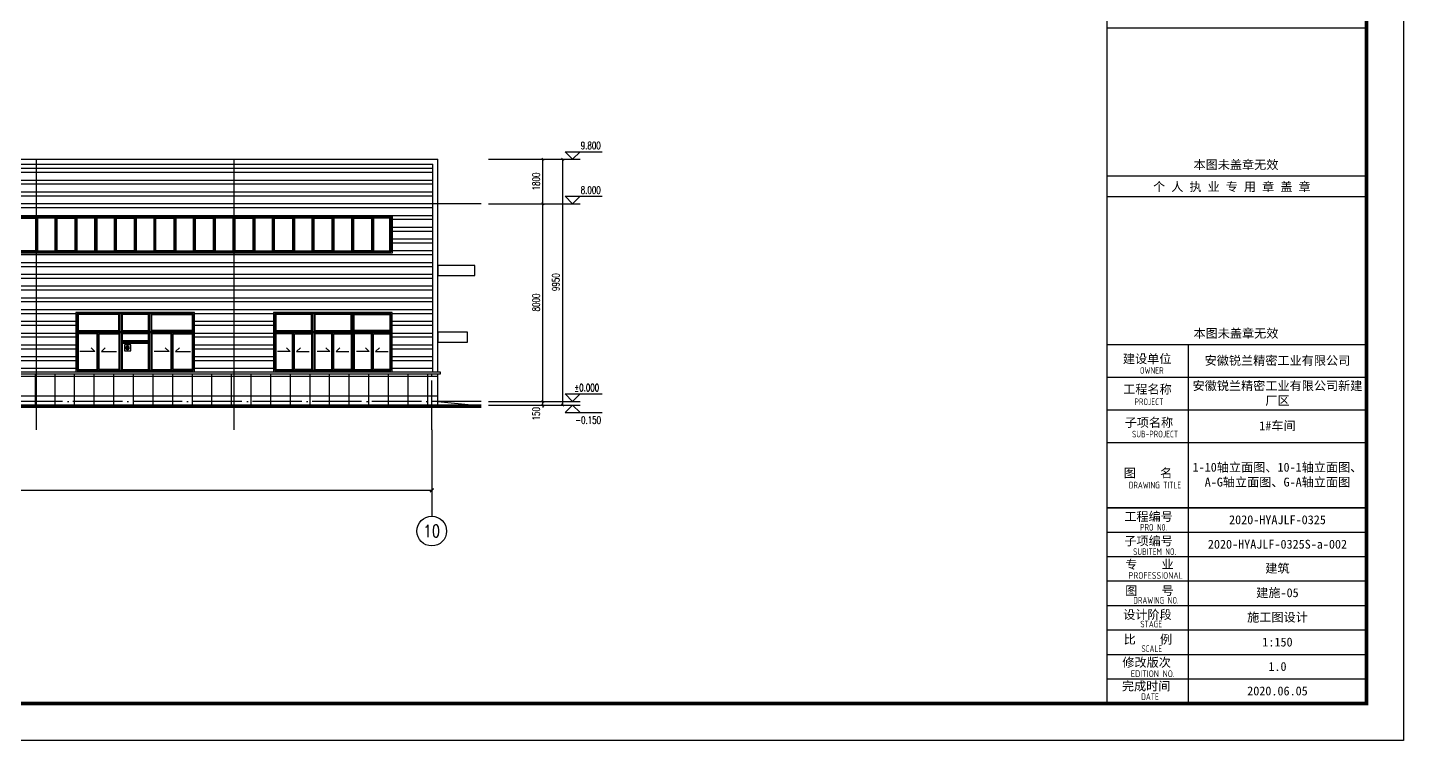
# Model space of a CAD drawing. Extents: x -16809 to 109341, y -15901 to 593582.
# Drawn here: x 53655 to 109341, y 109873 to 138731 of the extents above; entities that cross this region are included whole.
import ezdxf
from ezdxf.enums import TextEntityAlignment as Align

# ---------------------------------------------------------------- set-up
doc = ezdxf.new("R2010")
doc.units = 0
doc.header["$LTSCALE"] = 1000
doc.header["$MEASUREMENT"] = 0
doc.linetypes.add('DOTE', pattern=[2.42, 2, -0.2, 0.02, -0.2])
doc.layers.get('Defpoints').update_dxf_attribs({"color": 250})
for name, color, linetype in [('0 - 立面线', 7, 'Continuous'), ('0-建筑立面', 255, 'Continuous'), ('AXIS', 171, 'Continuous'), ('AXIS_TEXT', 7, 'Continuous'), ('DIM_ELEV', 171, 'Continuous'), ('DOTE', 14, 'DOTE'), ('PUB_TEXT', 7, 'Continuous'), ('PUB_TITLE', 171, 'Continuous'), ('TK', 4, 'Continuous'), ('WINDOW', 140, 'Continuous'), ('填充', 8, 'Continuous')]:
    doc.layers.add(name, color=color, linetype=linetype)
doc.layers.add('02', color=1, linetype='Continuous', lineweight=15)
doc.styles.add('_TCH_AXIS', font='COMPLEX', dxfattribs={"bigfont": 'GBCBIG'})
doc.styles.add('_TCH_DIM', font='SIMPLEX', dxfattribs={"bigfont": 'GBCBIG'})
doc.styles.add('_TCH_DIM_T3', font='SIMPLEX', dxfattribs={"width": 0.705882, "bigfont": 'GBCBIG'})
doc.styles.add('COMPLEX', font='COMPLEX')
doc.styles.add('TSSD_REIN', font='tssdeng.shx', dxfattribs={"width": 0.7, "bigfont": 'tssdchn.shx'})
doc.styles.add('图签宋体', font='', dxfattribs={"height": 300})
doc.styles.get('图签宋体').set_extended_font_data('NSimSun')
doc.dimstyles.new('_TCH_ARCH&&100', dxfattribs={"dimtxt": 297.5, "dimasz": 100, "dimexe": 250, "dimexo": 300, "dimgap": 126.25, "dimtad": 1, "dimdec": 0, "dimzin": 0, "dimdsep": 46, "dimtxsty": '_TCH_DIM_T3', "dimblk": 'ARCHTICK', "dimcen": 0.09, "dimclrt": 7, "dimazin": 2, "dimtfac": 1, "dimtdec": 0, "dimtix": 1, "dimtmove": 2, "dimatfit": 3, "dimfxl": 0, "dimtolj": 1, "dimtzin": 0, "dimarcsym": 0})
doc.dimstyles.new('_TCH_ARCH&&150', dxfattribs={"dimtxt": 446.25, "dimasz": 150, "dimexe": 375, "dimexo": 450, "dimgap": 189.375, "dimtad": 1, "dimdec": 0, "dimzin": 0, "dimdsep": 46, "dimtxsty": '_TCH_DIM_T3', "dimblk": 'ARCHTICK', "dimcen": 0.09, "dimclrt": 7, "dimazin": 2, "dimtfac": 1, "dimtdec": 0, "dimtix": 1, "dimtmove": 2, "dimatfit": 3, "dimfxl": 0, "dimtolj": 1, "dimtzin": 0, "dimarcsym": 0})

# ---------------------------------------------------------------- blocks, each defined once
blk = doc.blocks.new('A$C7BE47643')
at = {"layer": 'WINDOW'}
for p, q in [((800, 50), (800, 1575)), ((2400, 50), (2400, 1575)), ((4000, 50), (4000, 1575))]:
    blk.add_line(p, q, dxfattribs=at)
for points in [[(0, 0), (4800, 0), (4800, 2400), (0, 2400)], [(50, 50), (4750, 50), (4750, 2350), (50, 2350)], [(1575, 2350), (1625, 2350), (1625, 50), (1575, 50)], [(3175, 2350), (3225, 2350), (3225, 50), (3175, 50)], [(4750, 1625), (4750, 1575), (50, 1575), (50, 1625)]]:
    blk.add_lwpolyline(points, close=True, dxfattribs=at)
at = {"layer": 'WINDOW', "color": 252}
for points in [[(1535, 2310), (90, 2310), (90, 1665), (1535, 1665)], [(3135, 2310), (1665, 2310), (1665, 1665), (3135, 1665)], [(3265, 2310), (4710, 2310), (4710, 1665), (3265, 1665)], [(760, 1535), (90, 1535), (90, 90), (760, 90)], [(840, 1535), (1535, 1535), (1535, 90), (840, 90)], [(2360, 1535), (1665, 1535), (1665, 90), (2360, 90)], [(2440, 1535), (3135, 1535), (3135, 90), (2440, 90)], [(3960, 1535), (3265, 1535), (3265, 90), (3960, 90)], [(4040, 1535), (4710, 1535), (4710, 90), (4040, 90)]]:
    blk.add_lwpolyline(points, close=True, dxfattribs=at)
at = {"layer": 'WINDOW'}
for points in [[(515, 972), (671, 813), (160, 813)], [(1085, 972), (929, 813), (1440, 813)], [(2115, 972), (2271, 813), (1760, 813)], [(2685, 972), (2529, 813), (3040, 813)], [(3715, 972), (3871, 813), (3360, 813)], [(4285, 972), (4129, 813), (4640, 813)]]:
    blk.add_lwpolyline(points, dxfattribs=at)
blk = doc.blocks.new('A$C474D48D3')
at = {"layer": '02'}
h = blk.add_hatch(color=256, dxfattribs=at)
edge = h.paths.add_edge_path()
edge.add_arc((-125, -125), 75, 0, 360)
blk.add_lwpolyline([(-250, 0), (0, 0), (0, -250), (-250, -250)], close=True)
blk.add_circle((-125, -125), 75)
blk = doc.blocks.new('A$C5D2F2028')
at = {"layer": 'WINDOW'}
for p, q in [((900, 50), (900, 1575)), ((3900, 50), (3900, 1575))]:
    blk.add_line(p, q, dxfattribs=at)
for points in [[(0, 0), (4800, 0), (4800, 2400), (0, 2400)], [(50, 50), (4750, 50), (4750, 2350), (50, 2350)], [(1775, 2350), (1825, 2350), (1825, 50), (1775, 50)], [(2975, 2350), (3025, 2350), (3025, 50), (2975, 50)], [(4750, 1625), (4750, 1575), (50, 1575), (50, 1625)]]:
    blk.add_lwpolyline(points, close=True, dxfattribs=at)
at = {"layer": 'WINDOW', "color": 252}
for points in [[(1735, 2310), (90, 2310), (90, 1665), (1735, 1665)], [(2935, 2310), (1865, 2310), (1865, 1665), (2935, 1665)], [(3065, 2310), (4710, 2310), (4710, 1665), (3065, 1665)], [(860, 1535), (90, 1535), (90, 90), (860, 90)], [(940, 1535), (1735, 1535), (1735, 90), (940, 90)], [(1865, 1265), (2935, 1265), (2935, 1535), (1865, 1535)], [(2935, 1135), (1865, 1135), (1865, 90), (2935, 90)], [(3860, 1535), (3065, 1535), (3065, 90), (3860, 90)], [(3940, 1535), (4710, 1535), (4710, 90), (3940, 90)]]:
    blk.add_lwpolyline(points, close=True, dxfattribs=at)
at = {"layer": 'WINDOW'}
for points in [[(1825, 1225), (2975, 1225)], [(2975, 1175), (1825, 1175)], [(615, 972), (771, 813), (160, 813)], [(1185, 972), (1029, 813), (1640, 813)], [(3615, 972), (3771, 813), (3160, 813)], [(4185, 972), (4029, 813), (4640, 813)]]:
    blk.add_lwpolyline(points, dxfattribs=at)
at = {"xscale": -1}
blk.add_blockref('A$C474D48D3', (1965, 1091), dxfattribs=at)
blk = doc.blocks.new('A$C3DA31D5A')
at = {"layer": 'WINDOW'}
for p, q in [((54400, 1450), (54400, 50)), ((55200, 1450), (55200, 50)), ((56000, 1450), (56000, 50)), ((56800, 1450), (56800, 50)), ((57600, 1450), (57600, 50)), ((58400, 1450), (58400, 50)), ((59200, 1450), (59200, 50)), ((60000, 1450), (60000, 50)), ((60800, 1450), (60800, 50)), ((61600, 1450), (61600, 50)), ((62400, 1450), (62400, 50)), ((63200, 1450), (63200, 50)), ((64000, 1450), (64000, 50)), ((64800, 1450), (64800, 50)), ((65600, 1450), (65600, 50)), ((66400, 1450), (66400, 50)), ((67200, 1450), (67200, 50)), ((68000, 1450), (68000, 50)), ((68800, 1450), (68800, 50))]:
    blk.add_line(p, q, dxfattribs=at)
for points in [[(68800, 0), (0, 0), (0, 1500), (68800, 1500)], [(68750, 50), (50, 50), (50, 1450), (68750, 1450)]]:
    blk.add_lwpolyline(points, close=True, dxfattribs=at)
at = {"layer": 'WINDOW', "color": 251}
for points in [[(54360, 90), (53640, 90), (53640, 1410), (54360, 1410)], [(54440, 90), (55160, 90), (55160, 1410), (54440, 1410)], [(55960, 90), (55240, 90), (55240, 1410), (55960, 1410)], [(56040, 90), (56760, 90), (56760, 1410), (56040, 1410)], [(56840, 90), (57560, 90), (57560, 1410), (56840, 1410)], [(58360, 90), (57640, 90), (57640, 1410), (58360, 1410)], [(58440, 90), (59160, 90), (59160, 1410), (58440, 1410)], [(59960, 90), (59240, 90), (59240, 1410), (59960, 1410)], [(60040, 90), (60760, 90), (60760, 1410), (60040, 1410)], [(61560, 90), (60840, 90), (60840, 1410), (61560, 1410)], [(61640, 90), (62360, 90), (62360, 1410), (61640, 1410)], [(63160, 90), (62440, 90), (62440, 1410), (63160, 1410)], [(63240, 90), (63960, 90), (63960, 1410), (63240, 1410)], [(64760, 90), (64040, 90), (64040, 1410), (64760, 1410)], [(64840, 90), (65560, 90), (65560, 1410), (64840, 1410)], [(66360, 90), (65640, 90), (65640, 1410), (66360, 1410)], [(66440, 90), (67160, 90), (67160, 1410), (66440, 1410)], [(67960, 90), (67240, 90), (67240, 1410), (67960, 1410)], [(68040, 90), (68710, 90), (68710, 1410), (68040, 1410)]]:
    blk.add_lwpolyline(points, close=True, dxfattribs=at)
blk = doc.blocks.new('GeYuanFrame_23765231', base_point=(20.09, 4.53))
at = {"layer": 'PUB_TITLE'}
blk.add_lwpolyline([(803.09, 14.53), (803.09, 111.33)], dxfattribs=at)
at = {"layer": 'TK'}
for p, q in [((781.09, 102.53), (851.09, 102.53)), ((781.09, 93.73), (851.09, 93.73)), ((781.09, 84.93), (803.09, 84.93)), ((781.09, 84.93), (851.09, 84.93)), ((781.09, 67.37), (851.09, 67.37)), ((781.09, 67.33), (851.09, 67.33)), ((781.09, 60.77), (851.09, 60.77)), ((781.09, 54.17), (851.09, 54.17)), ((781.09, 47.57), (851.09, 47.57)), ((781.09, 40.97), (851.09, 40.97)), ((781.09, 34.37), (851.09, 34.37)), ((781.09, 27.77), (851.09, 27.77)), ((781.09, 21.17), (851.09, 21.17)), ((781.09, 14.53), (851.09, 14.53))]:
    blk.add_line(p, q, dxfattribs=at)
blk.add_lwpolyline([(20.09, 4.53), (20.09, 598.53), (861.09, 598.53), (861.09, 4.53)], close=True, dxfattribs=at)
at = {"layer": 'TK', "const_width": 1}
blk.add_lwpolyline([(45.09, 588.53), (851.09, 588.53), (851.09, 14.53), (45.09, 14.53)], close=True, dxfattribs=at)
at = {"layer": 'TK'}
for points, const_width in [([(781.09, 588.53), (781.09, 14.53)], 0.4), ([(781.09, 156.83), (851.09, 156.83)], 0.35), ([(781.09, 111.33), (851.09, 111.33)], 0.35), ([(781.09, 67.37), (851.09, 67.37)], 0.35)]:
    blk.add_lwpolyline(points, dxfattribs=dict(at, const_width=const_width))
for points in [[(781.09, 196.83), (851.09, 196.83)], [(781.09, 151.33), (851.09, 151.33)]]:
    blk.add_lwpolyline(points, dxfattribs=at)
at = {"layer": 'TK', "style": '图签宋体'}
for s, p in [('本图未盖章无效', (804.43, 158.7)), ('个 人 执 业 专 用 章 盖 章', (793.52, 152.77)), ('本图未盖章无效', (804.43, 113.2)), ('建设单位', (785.39, 106.33)), ('工程名称', (785.47, 98.12)), ('子项名称', (785.85, 89.14)), ('图    名', (785.63, 75.5)), ('工程编号', (785.77, 63.77)), ('子项编号', (785.77, 57.19)), ('专    业', (786.01, 50.88)), ('图    号', (786.02, 43.77)), ('设计阶段', (785.45, 37.32)), ('比    例', (785.59, 30.63)), ('修改版次', (785.24, 24.41)), ('完成时间', (785.11, 18.02))]:
    blk.add_text(s, height=2.4, dxfattribs=at).set_placement(p)
at = {"layer": 'TK', "style": 'TSSD_REIN'}
for s, width, p in [('OWNER', 0.7, (789.98, 103.48)), ('PROJECT', 0.7, (788.52, 95.02)), ('SUB-PROJECT', 0.7, (787.86, 86.3)), ('DRAWING TITLE', 0.7, (786.97, 72.53)), ('PRO N0.', 0.7, (790.01, 61.15)), ('SUBITEM NO.', 0.7, (788.15, 54.58)), ('PROFESSIONAL', 0.8, (786.88, 48.15)), ('DRAWING NO.', 0.7, (788.19, 41.45)), ('STAGE', 0.7, (790.09, 35.03)), ('SCALE', 0.7, (790.38, 28.42)), ('EDITION NO.', 0.8, (787.53, 21.64)), ('DATE', 0.7, (790.33, 15.45))]:
    blk.add_text(s, height=1.8, dxfattribs=dict(at, width=width)).set_placement(p)
at = {"layer": 'TK', "char_height": 2.4, "width": 48, "attachment_point": 5, "style": '图签宋体'}
for s, insert in [('安徽锐兰精密工业有限公司', (827.09, 106.93)), ('安徽锐兰精密工业有限公司新建厂区', (827.09, 98.13)), ('1#车间', (827.09, 89.33)), ('1-10轴立面图、10-1轴立面图、A-G轴立面图、G-A轴立面图', (827.09, 76.13)), ('2020-HYAJLF-0325', (827.09, 64.07)), ('2020-HYAJLF-0325S-a-002', (827.09, 57.47)), ('建筑', (827.09, 50.87)), ('建施-05', (827.09, 44.27)), ('施工图设计', (827.09, 37.67)), ('1:150', (827.09, 31.07)), ('1.0', (827.09, 24.47)), ('2020.06.05', (827.09, 17.88))]:
    blk.add_mtext(s, dxfattribs=dict(at, insert=insert))
blk = doc.blocks.new('_AXISO')
blk.add_circle((0, 0), 0.5)
at = {"layer": 'AXIS_TEXT', "style": 'COMPLEX', "width": 1.041667}
blk.add_attdef('A', text='', height=0.56, dxfattribs=at).set_placement((-0.25, -0.28), (0.25, -0.28), align=Align.FIT)
blk = doc.blocks.new('_ArchTick')
at = {"color": 0, "linetype": 'ByBlock', "const_width": 0.4}
blk.add_lwpolyline([(-0.5, -0.5), (0.5, 0.5)], dxfattribs=at)
blk = doc.blocks.new('*D106')
at = {"layer": 'AXIS', "color": 0, "lineweight": -2}
for p, q in [((-1985, 122000), (-1985, 119625)), ((70015, 122000), (70015, 119625)), ((-1985, 120000), (70015, 120000))]:
    blk.add_line(p, q, dxfattribs=at)
at = {"layer": 'Defpoints', "color": 0}
for p in [(-1985, 122450), (70015, 122450), (70015, 120000)]:
    blk.add_point(p, dxfattribs=at)
at = {"layer": 'AXIS', "color": 0, "lineweight": -2, "xscale": 150, "yscale": 150, "zscale": 150, "rotation": 180}
blk.add_blockref('_ArchTick', (-1985, 120000), dxfattribs=at)
at = {"layer": 'AXIS', "color": 0, "lineweight": -2, "xscale": 150, "yscale": 150, "zscale": 150}
blk.add_blockref('_ArchTick', (70015, 120000), dxfattribs=at)
at = {"layer": 'AXIS', "color": 7, "insert": (34015, 120412), "char_height": 446.2, "attachment_point": 5, "style": '_TCH_DIM_T3'}
blk.add_mtext('\\A1;72000', dxfattribs=at)
blk = doc.blocks.new('*D107')
at = {"layer": 'AXIS', "color": 0, "lineweight": -2}
for p, q in [((72315, 133400), (75565, 133400)), ((75315, 123450), (75315, 133400)), ((72315, 123450), (75565, 123450))]:
    blk.add_line(p, q, dxfattribs=at)
at = {"layer": 'Defpoints', "color": 0}
for p in [(72015, 133400), (75315, 133400), (72015, 123450)]:
    blk.add_point(p, dxfattribs=at)
at = {"layer": 'AXIS', "color": 0, "lineweight": -2, "xscale": 100, "yscale": 100, "zscale": 100}
for p, rotation in [((75315, 133400), 90), ((75315, 123450), 270)]:
    blk.add_blockref('_ArchTick', p, dxfattribs=dict(at, rotation=rotation))
at = {"layer": 'AXIS', "color": 7, "insert": (75040, 128425), "char_height": 297.5, "attachment_point": 5, "rotation": 90, "style": '_TCH_DIM_T3'}
blk.add_mtext('\\A1;9950', dxfattribs=at)
blk = doc.blocks.new('*D108')
at = {"layer": 'AXIS', "color": 0, "lineweight": -2}
for p, q in [((74515, 123600), (74515, 123700)), ((72315, 123600), (74765, 123600)), ((72315, 123450), (74765, 123450)), ((74515, 123450), (74515, 123600)), ((74515, 123450), (74515, 123350))]:
    blk.add_line(p, q, dxfattribs=at)
at = {"layer": 'Defpoints', "color": 0}
for p in [(72015, 123600), (72015, 123450), (74515, 123600)]:
    blk.add_point(p, dxfattribs=at)
at = {"layer": 'AXIS', "color": 0, "lineweight": -2, "xscale": 100, "yscale": 100, "zscale": 100}
for p, rotation in [((74515, 123600), 270), ((74515, 123450), 90)]:
    blk.add_blockref('_ArchTick', p, dxfattribs=dict(at, rotation=rotation))
at = {"layer": 'AXIS', "color": 7, "insert": (74240, 123100), "char_height": 297.5, "attachment_point": 5, "rotation": 90, "style": '_TCH_DIM_T3'}
blk.add_mtext('\\A1;150', dxfattribs=at)
blk = doc.blocks.new('*D109')
at = {"layer": 'AXIS', "color": 0, "lineweight": -2}
for p, q in [((72315, 131600), (74765, 131600)), ((74515, 123600), (74515, 131600)), ((72315, 123600), (74765, 123600))]:
    blk.add_line(p, q, dxfattribs=at)
at = {"layer": 'Defpoints', "color": 0}
for p in [(72015, 131600), (74515, 131600), (72015, 123600)]:
    blk.add_point(p, dxfattribs=at)
at = {"layer": 'AXIS', "color": 0, "lineweight": -2, "xscale": 100, "yscale": 100, "zscale": 100}
for p, rotation in [((74515, 131600), 90), ((74515, 123600), 270)]:
    blk.add_blockref('_ArchTick', p, dxfattribs=dict(at, rotation=rotation))
at = {"layer": 'AXIS', "color": 7, "insert": (74240, 127600), "char_height": 297.5, "attachment_point": 5, "rotation": 90, "style": '_TCH_DIM_T3'}
blk.add_mtext('\\A1;8000', dxfattribs=at)
blk = doc.blocks.new('*D110')
at = {"layer": 'AXIS', "color": 0, "lineweight": -2}
for p, q in [((72315, 133400), (74765, 133400)), ((74515, 131600), (74515, 133400)), ((72315, 131600), (74765, 131600))]:
    blk.add_line(p, q, dxfattribs=at)
at = {"layer": 'Defpoints', "color": 0}
for p in [(72015, 133400), (74515, 133400), (72015, 131600)]:
    blk.add_point(p, dxfattribs=at)
at = {"layer": 'AXIS', "color": 0, "lineweight": -2, "xscale": 100, "yscale": 100, "zscale": 100}
for p, rotation in [((74515, 133400), 90), ((74515, 131600), 270)]:
    blk.add_blockref('_ArchTick', p, dxfattribs=dict(at, rotation=rotation))
at = {"layer": 'AXIS', "color": 7, "insert": (74240, 132500), "char_height": 297.5, "attachment_point": 5, "rotation": 90, "style": '_TCH_DIM_T3'}
blk.add_mtext('\\A1;1800', dxfattribs=at)

msp = doc.modelspace()

# ---------------------------------------------------------------- hatches: boundary and pattern name
at = {"layer": '填充'}
h = msp.add_hatch(dxfattribs=at)
h.set_pattern_fill('ANSI32,_O', color=250, scale=100, angle=135)
h.set_pattern_definition([(180, (0, 0), (-3e-14, -476.25), []), (180, (-158.75, 158.75), (-3e-14, -476.25), [])])
h.paths.add_polyline_path([(70054.7, 133199.9), (-2025.3, 133199.9), (-2025.3, 124799.9), (-385.3, 124799.9), (-385.3, 127199.9), (4414.7, 127199.9), (4414.7, 124799.9), (7614.7, 124799.9), (7614.7, 127199.9), (12414.7, 127199.9), (12414.7, 124799.9), (15614.7, 124799.9), (15614.7, 127199.9), (20414.7, 127199.9), (20414.7, 124799.9), (23614.7, 124799.9), (23614.7, 127199.9), (28414.7, 127199.9), (28414.7, 124799.9), (30614.7, 124799.9), (30614.7, 128399.9), (34814.7, 128399.9), (34814.7, 124799.9), (35914.7, 124799.9), (35914.7, 125699.9), (37414.7, 125699.9), (37414.7, 124799.9), (39614.7, 124799.9), (39614.7, 127199.9), (44414.7, 127199.9), (44414.7, 124799.9), (47614.7, 124799.9), (47614.7, 127199.9), (52414.7, 127199.9), (52414.7, 124799.9), (55614.7, 124799.9), (55614.7, 127199.9), (60414.7, 127199.9), (60414.7, 124799.9), (63614.7, 124799.9), (63614.7, 127199.9), (68414.7, 127199.9), (68414.7, 124799.9), (70054.7, 124799.9)])
h.paths.add_polyline_path([(-385.3, 129599.9), (-385.3, 131099.9), (68414.7, 131099.9), (68414.7, 129599.9)], flags=16)
h.paths.add_polyline_path([(-335.3, 129649.9), (-335.3, 131049.9), (68364.7, 131049.9), (68364.7, 129649.9)], flags=0)
h.paths.add_polyline_path([(45254.7, 129689.9), (45254.7, 131009.9), (45974.7, 131009.9), (45974.7, 129689.9)], flags=0)
h.paths.add_polyline_path([(46054.7, 129689.9), (46054.7, 131009.9), (46774.7, 131009.9), (46774.7, 129689.9)], flags=0)
h.paths.add_polyline_path([(45174.7, 129689.9), (44454.7, 129689.9), (44454.7, 131009.9), (45174.7, 131009.9)], flags=0)
h.paths.add_polyline_path([(46854.7, 129689.9), (46854.7, 131009.9), (47574.7, 131009.9), (47574.7, 129689.9)], flags=0)
h.paths.add_polyline_path([(44374.7, 129689.9), (43654.7, 129689.9), (43654.7, 131009.9), (44374.7, 131009.9)], flags=0)
h.paths.add_polyline_path([(47654.7, 129689.9), (47654.7, 131009.9), (48374.7, 131009.9), (48374.7, 129689.9)], flags=0)
h.paths.add_polyline_path([(43574.7, 129689.9), (42854.7, 129689.9), (42854.7, 131009.9), (43574.7, 131009.9)], flags=0)
h.paths.add_polyline_path([(48454.7, 129689.9), (48454.7, 131009.9), (49174.7, 131009.9), (49174.7, 129689.9)], flags=0)
h.paths.add_polyline_path([(42774.7, 129689.9), (42054.7, 129689.9), (42054.7, 131009.9), (42774.7, 131009.9)], flags=0)
h.paths.add_polyline_path([(49254.7, 129689.9), (49254.7, 131009.9), (49974.7, 131009.9), (49974.7, 129689.9)], flags=0)
h.paths.add_polyline_path([(41974.7, 129689.9), (41254.7, 129689.9), (41254.7, 131009.9), (41974.7, 131009.9)], flags=0)
h.paths.add_polyline_path([(50054.7, 129689.9), (50054.7, 131009.9), (50774.7, 131009.9), (50774.7, 129689.9)], flags=0)
h.paths.add_polyline_path([(41174.7, 129689.9), (40454.7, 129689.9), (40454.7, 131009.9), (41174.7, 131009.9)], flags=0)
h.paths.add_polyline_path([(50854.7, 129689.9), (50854.7, 131009.9), (51574.7, 131009.9), (51574.7, 129689.9)], flags=0)
h.paths.add_polyline_path([(40374.7, 129689.9), (39654.7, 129689.9), (39654.7, 131009.9), (40374.7, 131009.9)], flags=0)
h.paths.add_polyline_path([(51654.7, 129689.9), (51654.7, 131009.9), (52374.7, 131009.9), (52374.7, 129689.9)], flags=0)
h.paths.add_polyline_path([(39574.7, 129689.9), (38854.7, 129689.9), (38854.7, 131009.9), (39574.7, 131009.9)], flags=0)
h.paths.add_polyline_path([(52454.7, 129689.9), (52454.7, 131009.9), (53174.7, 131009.9), (53174.7, 129689.9)], flags=0)
h.paths.add_polyline_path([(38774.7, 129689.9), (38054.7, 129689.9), (38054.7, 131009.9), (38774.7, 131009.9)], flags=0)
h.paths.add_polyline_path([(53254.7, 129689.9), (53254.7, 131009.9), (53974.7, 131009.9), (53974.7, 129689.9)], flags=0)
h.paths.add_polyline_path([(38014.7, 128699.9), (30014.7, 128699.9), (30014.7, 129099.9), (38014.7, 129099.9)], flags=16)
h.paths.add_polyline_path([(37974.7, 129689.9), (37254.7, 129689.9), (37254.7, 131009.9), (37974.7, 131009.9)], flags=0)
h.paths.add_polyline_path([(54054.7, 129689.9), (54054.7, 131009.9), (54774.7, 131009.9), (54774.7, 129689.9)], flags=0)
h.paths.add_polyline_path([(37174.7, 129689.9), (36454.7, 129689.9), (36454.7, 131009.9), (37174.7, 131009.9)], flags=0)
h.paths.add_polyline_path([(54854.7, 129689.9), (54854.7, 131009.9), (55574.7, 131009.9), (55574.7, 129689.9)], flags=0)
h.paths.add_polyline_path([(36374.7, 129689.9), (35654.7, 129689.9), (35654.7, 131009.9), (36374.7, 131009.9)], flags=0)
h.paths.add_polyline_path([(55654.7, 129689.9), (55654.7, 131009.9), (56374.7, 131009.9), (56374.7, 129689.9)], flags=0)
h.paths.add_polyline_path([(35574.7, 129689.9), (34854.7, 129689.9), (34854.7, 131009.9), (35574.7, 131009.9)], flags=0)
h.paths.add_polyline_path([(56454.7, 129689.9), (56454.7, 131009.9), (57174.7, 131009.9), (57174.7, 129689.9)], flags=0)
h.paths.add_polyline_path([(34774.7, 129689.9), (34054.7, 129689.9), (34054.7, 131009.9), (34774.7, 131009.9)], flags=0)
h.paths.add_polyline_path([(57254.7, 129689.9), (57254.7, 131009.9), (57974.7, 131009.9), (57974.7, 129689.9)], flags=0)
h.paths.add_polyline_path([(33974.7, 129689.9), (33254.7, 129689.9), (33254.7, 131009.9), (33974.7, 131009.9)], flags=0)
h.paths.add_polyline_path([(58054.7, 129689.9), (58054.7, 131009.9), (58774.7, 131009.9), (58774.7, 129689.9)], flags=0)
h.paths.add_polyline_path([(33174.7, 129689.9), (32454.7, 129689.9), (32454.7, 131009.9), (33174.7, 131009.9)], flags=0)
h.paths.add_polyline_path([(58854.7, 129689.9), (58854.7, 131009.9), (59574.7, 131009.9), (59574.7, 129689.9)], flags=0)
h.paths.add_polyline_path([(32374.7, 129689.9), (31654.7, 129689.9), (31654.7, 131009.9), (32374.7, 131009.9)], flags=0)
h.paths.add_polyline_path([(59654.7, 129689.9), (59654.7, 131009.9), (60374.7, 131009.9), (60374.7, 129689.9)], flags=0)
h.paths.add_polyline_path([(31574.7, 129689.9), (30854.7, 129689.9), (30854.7, 131009.9), (31574.7, 131009.9)], flags=0)
h.paths.add_polyline_path([(60454.7, 129689.9), (60454.7, 131009.9), (61174.7, 131009.9), (61174.7, 129689.9)], flags=0)
h.paths.add_polyline_path([(30774.7, 129689.9), (30054.7, 129689.9), (30054.7, 131009.9), (30774.7, 131009.9)], flags=0)
h.paths.add_polyline_path([(61254.7, 129689.9), (61254.7, 131009.9), (61974.7, 131009.9), (61974.7, 129689.9)], flags=0)
h.paths.add_polyline_path([(29214.7, 128399.9), (29514.7, 128099.9), (28914.7, 128099.9)], flags=16)
h.paths.add_polyline_path([(29214.7, 128699.9), (28914.7, 128999.9), (29514.7, 128999.9)], flags=16)
h.paths.add_polyline_path([(29974.7, 129689.9), (29254.7, 129689.9), (29254.7, 131009.9), (29974.7, 131009.9)], flags=0)
h.paths.add_polyline_path([(62054.7, 129689.9), (62054.7, 131009.9), (62774.7, 131009.9), (62774.7, 129689.9)], flags=0)
h.paths.add_polyline_path([(29174.7, 129689.9), (28454.7, 129689.9), (28454.7, 131009.9), (29174.7, 131009.9)], flags=0)
h.paths.add_polyline_path([(62854.7, 129689.9), (62854.7, 131009.9), (63574.7, 131009.9), (63574.7, 129689.9)], flags=0)
h.paths.add_polyline_path([(28374.7, 129689.9), (27654.7, 129689.9), (27654.7, 131009.9), (28374.7, 131009.9)], flags=0)
h.paths.add_polyline_path([(63654.7, 129689.9), (63654.7, 131009.9), (64374.7, 131009.9), (64374.7, 129689.9)], flags=0)
h.paths.add_polyline_path([(27574.7, 129689.9), (26854.7, 129689.9), (26854.7, 131009.9), (27574.7, 131009.9)], flags=0)
h.paths.add_polyline_path([(64454.7, 129689.9), (64454.7, 131009.9), (65174.7, 131009.9), (65174.7, 129689.9)], flags=0)
h.paths.add_polyline_path([(26774.7, 129689.9), (26054.7, 129689.9), (26054.7, 131009.9), (26774.7, 131009.9)], flags=0)
h.paths.add_polyline_path([(65254.7, 129689.9), (65254.7, 131009.9), (65974.7, 131009.9), (65974.7, 129689.9)], flags=0)
h.paths.add_polyline_path([(25974.7, 129689.9), (25254.7, 129689.9), (25254.7, 131009.9), (25974.7, 131009.9)], flags=0)
h.paths.add_polyline_path([(66054.7, 129689.9), (66054.7, 131009.9), (66774.7, 131009.9), (66774.7, 129689.9)], flags=0)
h.paths.add_polyline_path([(25174.7, 129689.9), (24454.7, 129689.9), (24454.7, 131009.9), (25174.7, 131009.9)], flags=0)
h.paths.add_polyline_path([(66854.7, 129689.9), (66854.7, 131009.9), (67574.7, 131009.9), (67574.7, 129689.9)], flags=0)
h.paths.add_polyline_path([(24374.7, 129689.9), (23654.7, 129689.9), (23654.7, 131009.9), (24374.7, 131009.9)], flags=0)
h.paths.add_polyline_path([(67654.7, 129689.9), (67654.7, 131009.9), (68324.7, 131009.9), (68324.7, 129689.9)], flags=0)
h.paths.add_polyline_path([(23574.7, 129689.9), (22854.7, 129689.9), (22854.7, 131009.9), (23574.7, 131009.9)], flags=0)
h.paths.add_polyline_path([(22774.7, 129689.9), (22054.7, 129689.9), (22054.7, 131009.9), (22774.7, 131009.9)], flags=0)
h.paths.add_polyline_path([(21974.7, 129689.9), (21254.7, 129689.9), (21254.7, 131009.9), (21974.7, 131009.9)], flags=0)
h.paths.add_polyline_path([(21174.7, 129689.9), (20454.7, 129689.9), (20454.7, 131009.9), (21174.7, 131009.9)], flags=0)
h.paths.add_polyline_path([(20374.7, 129689.9), (19654.7, 129689.9), (19654.7, 131009.9), (20374.7, 131009.9)], flags=0)
h.paths.add_polyline_path([(19574.7, 129689.9), (18854.7, 129689.9), (18854.7, 131009.9), (19574.7, 131009.9)], flags=0)
h.paths.add_polyline_path([(18774.7, 129689.9), (18054.7, 129689.9), (18054.7, 131009.9), (18774.7, 131009.9)], flags=0)
h.paths.add_polyline_path([(17974.7, 129689.9), (17254.7, 129689.9), (17254.7, 131009.9), (17974.7, 131009.9)], flags=0)
h.paths.add_polyline_path([(17174.7, 129689.9), (16454.7, 129689.9), (16454.7, 131009.9), (17174.7, 131009.9)], flags=0)
h.paths.add_polyline_path([(16374.7, 129689.9), (15654.7, 129689.9), (15654.7, 131009.9), (16374.7, 131009.9)], flags=0)
h.paths.add_polyline_path([(15574.7, 129689.9), (14854.7, 129689.9), (14854.7, 131009.9), (15574.7, 131009.9)], flags=0)
h.paths.add_polyline_path([(14774.7, 129689.9), (14054.7, 129689.9), (14054.7, 131009.9), (14774.7, 131009.9)], flags=0)
h.paths.add_polyline_path([(13974.7, 129689.9), (13254.7, 129689.9), (13254.7, 131009.9), (13974.7, 131009.9)], flags=0)
h.paths.add_polyline_path([(13174.7, 129689.9), (12454.7, 129689.9), (12454.7, 131009.9), (13174.7, 131009.9)], flags=0)
h.paths.add_polyline_path([(12374.7, 129689.9), (11654.7, 129689.9), (11654.7, 131009.9), (12374.7, 131009.9)], flags=0)
h.paths.add_polyline_path([(11574.7, 129689.9), (10854.7, 129689.9), (10854.7, 131009.9), (11574.7, 131009.9)], flags=0)
h.paths.add_polyline_path([(10774.7, 129689.9), (10054.7, 129689.9), (10054.7, 131009.9), (10774.7, 131009.9)], flags=0)
h.paths.add_polyline_path([(9974.7, 129689.9), (9254.7, 129689.9), (9254.7, 131009.9), (9974.7, 131009.9)], flags=0)
h.paths.add_polyline_path([(9174.7, 129689.9), (8454.7, 129689.9), (8454.7, 131009.9), (9174.7, 131009.9)], flags=0)
h.paths.add_polyline_path([(8374.7, 129689.9), (7654.7, 129689.9), (7654.7, 131009.9), (8374.7, 131009.9)], flags=0)
h.paths.add_polyline_path([(7574.7, 129689.9), (6854.7, 129689.9), (6854.7, 131009.9), (7574.7, 131009.9)], flags=0)
h.paths.add_polyline_path([(6774.7, 129689.9), (6054.7, 129689.9), (6054.7, 131009.9), (6774.7, 131009.9)], flags=0)
h.paths.add_polyline_path([(5974.7, 129689.9), (5254.7, 129689.9), (5254.7, 131009.9), (5974.7, 131009.9)], flags=0)
h.paths.add_polyline_path([(5174.7, 129689.9), (4454.7, 129689.9), (4454.7, 131009.9), (5174.7, 131009.9)], flags=0)
h.paths.add_polyline_path([(4374.7, 129689.9), (3654.7, 129689.9), (3654.7, 131009.9), (4374.7, 131009.9)], flags=0)
h.paths.add_polyline_path([(3574.7, 129689.9), (2854.7, 129689.9), (2854.7, 131009.9), (3574.7, 131009.9)], flags=0)
h.paths.add_polyline_path([(2774.7, 129689.9), (2054.7, 129689.9), (2054.7, 131009.9), (2774.7, 131009.9)], flags=0)
h.paths.add_polyline_path([(1974.7, 129689.9), (1254.7, 129689.9), (1254.7, 131009.9), (1974.7, 131009.9)], flags=0)
h.paths.add_polyline_path([(1174.7, 129689.9), (454.7, 129689.9), (454.7, 131009.9), (1174.7, 131009.9)], flags=0)
h.paths.add_polyline_path([(374.7, 129689.9), (-295.3, 129689.9), (-295.3, 131009.9), (374.7, 131009.9)], flags=0)
h.paths.add_polyline_path([(27925.8, 129030.5), (28874.6, 129030.5), (28874.6, 129476.8), (27925.8, 129476.8)], flags=24)
h.paths.add_polyline_path([(27925.8, 127570.5), (28914.6, 127570.5), (28914.6, 128016.8), (27925.8, 128016.8)], flags=24)
h = msp.add_hatch(dxfattribs=at)
h.set_pattern_fill('NET', color=250, scale=250)
h.set_pattern_definition([(0, (0, 0), (0, 793.75), []), (90, (0, 0), (-793.75, 5e-14), [])])
h.paths.add_polyline_path([(70254.7, 123449.9), (70254.7, 124699.9), (37414.7, 124699.9), (37414.7, 123599.9), (37714.7, 123599.9), (38014.7, 123449.9)])

# ---------------------------------------------------------------- linework, layer by layer
at = {"const_width": 100}
msp.add_lwpolyline([(72014.7, 123399.9), (-4985.3, 123399.9)], dxfattribs=at)
for points in [[(72014.7, 123449.9), (-4985.3, 123449.9)], [(72014.7, 123349.9), (-4985.3, 123349.9)]]:
    msp.add_lwpolyline(points)
at = {"layer": '0 - 立面线'}
for p, q in [((70054.7, 124799.9), (70054.7, 133199.9)), ((70254.7, 124799.9), (70254.7, 133399.9)), ((37414.7, 124799.9), (70354.7, 124799.9)), ((70354.7, 124799.9), (70354.7, 124699.9)), ((70354.7, 124699.9), (37414.7, 124699.9)), ((70254.7, 123449.9), (70254.7, 124699.9)), ((70254.7, 123599.9), (71754.7, 123449.9))]:
    msp.add_line(p, q, dxfattribs=at)
for points in [[(70254.7, 129099.9), (70254.7, 128699.9), (71754.7, 128699.9), (71754.7, 129099.9)], [(70254.7, 126399.9), (70254.7, 125999.9), (71454.7, 125999.9), (71454.7, 126399.9)]]:
    msp.add_lwpolyline(points, close=True, dxfattribs=at)
at = {"layer": '0-建筑立面'}
for p, q in [((-2225.3, 133399.9), (70254.7, 133399.9)), ((-2025.3, 133199.9), (70054.7, 133199.9))]:
    msp.add_line(p, q, dxfattribs=at)
at = {"layer": 'AXIS'}
msp.add_line((70014.7, 122449.9), (70014.7, 118949.9), dxfattribs=at)
at = {"layer": 'Defpoints'}
for p, q in [((54014.7, 122449.9), (54014.7, 133399.9)), ((62014.7, 122449.9), (62014.7, 133399.9)), ((72014.7, 131599.9), (-4985.3, 131599.9))]:
    msp.add_line(p, q, dxfattribs=at)
at = {"layer": 'DIM_ELEV'}
for p, q in [((75714.7, 133399.9), (75414.7, 133699.9)), ((75414.7, 133699.9), (76914.2, 133699.9)), ((75714.7, 133399.9), (76014.7, 133699.9)), ((74514.7, 133399.9), (76014.7, 133399.9)), ((74514.7, 131599.9), (76014.7, 131599.9)), ((75714.7, 131599.9), (75414.7, 131899.9)), ((75414.7, 131899.9), (76914.2, 131899.9)), ((75714.7, 131599.9), (76014.7, 131899.9)), ((75714.7, 123599.9), (75414.7, 123899.9)), ((75414.7, 123899.9), (76914.2, 123899.9)), ((75714.7, 123599.9), (76014.7, 123899.9)), ((74514.7, 123599.9), (76014.7, 123599.9)), ((74514.7, 123449.9), (76014.7, 123449.9)), ((75714.7, 123449.9), (75414.7, 123149.9)), ((75414.7, 123149.9), (76914.2, 123149.9)), ((75714.7, 123449.9), (76014.7, 123149.9))]:
    msp.add_line(p, q, dxfattribs=at)
at = {"layer": 'DOTE'}
for p, q in [((70014.7, 122449.9), (70014.7, 124799.9)), ((72014.7, 123599.9), (-4985.3, 123599.9))]:
    msp.add_line(p, q, dxfattribs=at)

# ---------------------------------------------------------------- block references
msp.add_blockref('A$C5D2F2028', (55614.7, 124799.9))
at = {"layer": '0-建筑立面', "xscale": 150, "yscale": 150, "zscale": 150}
msp.add_blockref('GeYuanFrame_23765231', (-16808.6, 109873.5), dxfattribs=at)
at = {"layer": '0-建筑立面'}
msp.add_blockref('A$C3DA31D5A', (-385.3, 129599.9), dxfattribs=at)
at = {"layer": 'AXIS'}
ref = msp.add_blockref('_AXISO', (70014.7, 118349.9), dxfattribs=dict(at, xscale=1200, yscale=1200, zscale=1200))
ref.add_attrib('A', '10', dxfattribs={"layer": 'AXIS_TEXT', "height": 492.67, "style": '_TCH_AXIS'}).set_placement((69674.5, 118103.6), (70354.9, 118103.6), align=Align.FIT)
at = {"layer": 'WINDOW'}
msp.add_blockref('A$C7BE47643', (63614.7, 124799.9), dxfattribs=at)

# ---------------------------------------------------------------- texts
at = {"layer": 'PUB_TEXT', "style": '_TCH_DIM', "width": 0.705882}
for s, p in [('9.800', (76044.2, 133804.9)), ('8.000', (76044.2, 132004.9)), ('%%P0.000', (75784.2, 124004.9)), ('-0.150', (75824.2, 122694.9))]:
    msp.add_text(s, height=297.5, dxfattribs=at).set_placement(p)

# ---------------------------------------------------------------- dimensions: what is measured, and where the dimension line sits
at = {"layer": 'AXIS'}
for p1, p2, distance, dimstyle, picture, middle in [((72014.7, 123449.9), (72014.7, 133399.9), -3300, '_TCH_ARCH&&100', '*D107', (75039.7, 128424.9)), ((72014.7, 131599.9), (72014.7, 133399.9), -2500, '_TCH_ARCH&&100', '*D110', (74239.7, 132499.9)), ((72014.7, 123599.9), (72014.7, 131599.9), -2500, '_TCH_ARCH&&100', '*D109', (74239.7, 127599.9)), ((-1985.3, 122449.9), (70014.7, 122449.9), -2450, '_TCH_ARCH&&150', '*D106', (34014.7, 120412.4))]:
    dim = msp.add_aligned_dim(p1=p1, p2=p2, distance=distance, dimstyle=dimstyle, dxfattribs=at)
    dim.commit()
    dim.dimension.update_dxf_attribs({"geometry": picture, "text_midpoint": middle})
dim = msp.add_linear_dim(base=(74514.7, 123599.9), p1=(72014.7, 123449.9), p2=(72014.7, 123599.9), angle=90, dimstyle='_TCH_ARCH&&100', dxfattribs=at)
dim.commit()
dim.dimension.update_dxf_attribs({"geometry": '*D108', "text_midpoint": (74239.7, 123099.9), "dimtype": 161})

doc.saveas('drawing.dxf')
